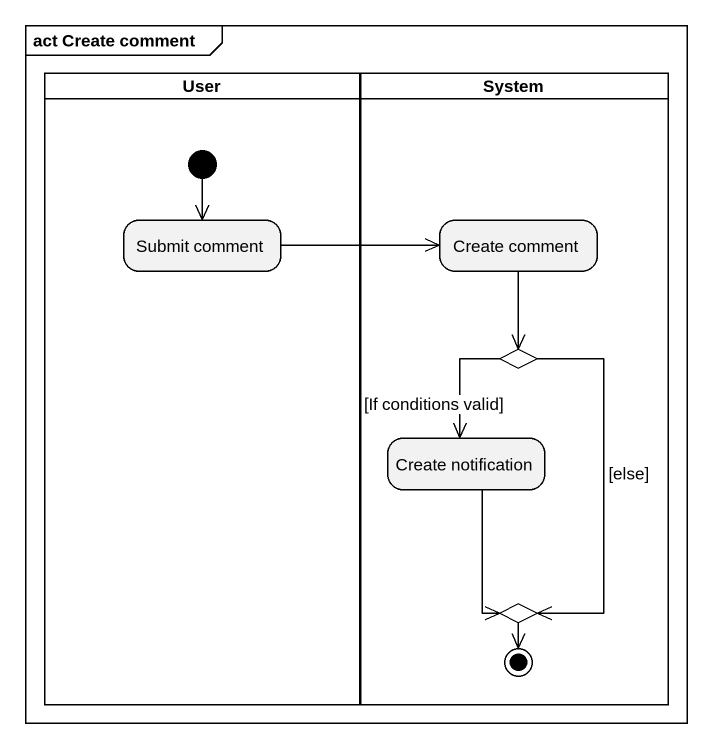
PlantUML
@startuml
mainframe act Create comment
hide empty description
state User <<partition>> {
  state "Submit comment" as Submit_comment
  [*] --> Submit_comment
}
state System <<partition>> {
  state "Create comment" as Create_comment
  state choice1 <<choice>>
  state "Create notification" as Create_notification
  state choice2 <<choice>>
  choice2 --> [*]
}
Submit_comment -right-> Create_comment
Create_comment --> choice1
choice1 --> Create_notification : [If conditions valid]
choice1 --> choice2 : [else]
Create_notification --> choice2
@enduml
